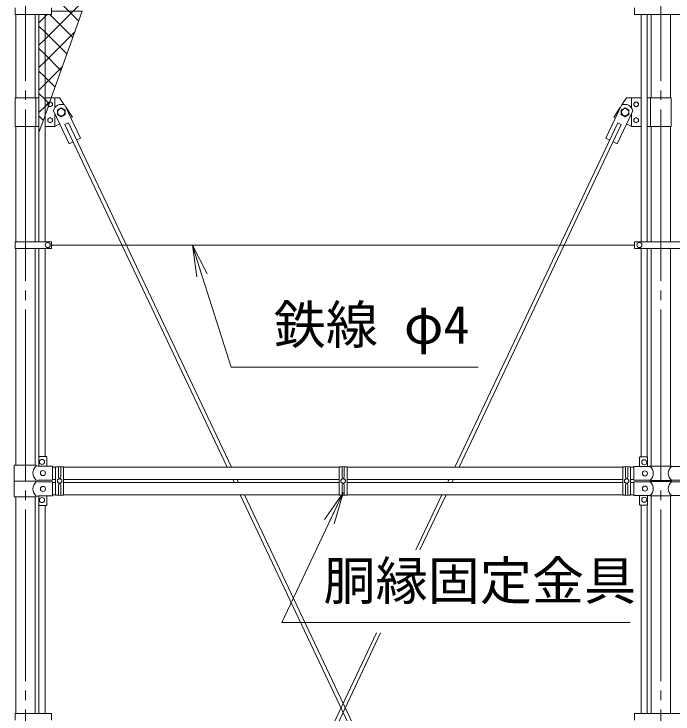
# Model space of a CAD drawing. Units: millimetres, scale not verified. Extents: x -10500 to 10500, y -7425 to 7425.
# Drawn here: x -8600 to -6526, y -1374 to 831 of the extents above; entities that cross this region are included whole.
import ezdxf
from ezdxf.enums import TextEntityAlignment as Align

# ---------------------------------------------------------------- set-up
doc = ezdxf.new("R2010")
doc.units = ezdxf.units.MM
doc.header["$LTSCALE"] = 30
doc.linetypes.add('LONG_CHAIN', pattern=[21, 18, -1, 1, -1])
for name, color, linetype, lineweight in [('0-2_D-STR-TXT', 7, 'Continuous', 9), ('0-4_D-STR1', 1, 'Continuous', 9), ('0-7_D-BMK', 2, 'LONG_CHAIN', 9), ('0-9_0', 7, 'Continuous', 9), ('0-A_D-STR3', 3, 'Continuous', 9), ('0-B_D-STR2', 7, 'Continuous', 9)]:
    doc.layers.add(name, color=color, linetype=linetype, lineweight=lineweight)
doc.styles.add('ＭＳ ゴシック', font='')
doc.styles.get('ＭＳ ゴシック').set_extended_font_data('MS Gothic')

# ---------------------------------------------------------------- blocks, each defined once
blk = doc.blocks.new('_Open')
at = {"layer": '0-9_0'}
blk.add_line((-30, 5), (0, 0), dxfattribs=at)
blk.add_lwpolyline([(-30, -5), (0, 0), (-30, 0)], dxfattribs=at)

msp = doc.modelspace()

# ---------------------------------------------------------------- linework, layer by layer
at = {"layer": '0-2_D-STR-TXT'}
for points in [[(-7138.87, -281.07), (-7917.2, -281.07), (-8038.34, 101.09)], [(-6661.09, -1085.87), (-7757.31, -1085.87), (-7565.59, -679.44)]]:
    msp.add_lwpolyline(points, dxfattribs=at)
at = {"layer": '0-4_D-STR1'}
for p, q in [((-8594.57, 566.3), (-8594.57, 829.5)), ((-8534.07, 566.3), (-8534.07, 829.5)), ((-6594.57, 566.3), (-6594.57, 829.7)), ((-6534.07, 566.3), (-6534.07, 829.7)), ((-8594.57, 113.5), (-8594.57, 476.3)), ((-8534.07, 113.5), (-8534.07, 476.3)), ((-6594.57, 113.3), (-6594.57, 476.3)), ((-6534.07, 113.3), (-6534.07, 476.3)), ((-8594.57, -590), (-8594.57, 92.5)), ((-8534.07, -590), (-8534.07, 92.5)), ((-6594.57, -593.4), (-6594.57, 92.7)), ((-6534.07, -593.4), (-6534.07, 92.7)), ((-8479.32, -596.9), (-8469.32, -596.9)), ((-8444.32, -596.9), (-7576.82, -596.9)), ((-7551.82, -596.9), (-6684.32, -596.9)), ((-6659.32, -596.9), (-6649.32, -596.9)), ((-8479.32, -635), (-8469.32, -635)), ((-8444.32, -635), (-7576.82, -635)), ((-7551.82, -635), (-6684.32, -635)), ((-6659.32, -635), (-6649.32, -635)), ((-6594.57, -641.6), (-6594.57, -638.4)), ((-6534.07, -641.6), (-6534.07, -638.4)), ((-8479.32, -645), (-8469.32, -645)), ((-8444.32, -645), (-7576.82, -645)), ((-7551.82, -645), (-6684.32, -645)), ((-6659.32, -645), (-6649.32, -645)), ((-8479.32, -683.1), (-8469.32, -683.1)), ((-8444.32, -683.1), (-7576.82, -683.1)), ((-7551.82, -683.1), (-6684.32, -683.1)), ((-6659.32, -683.1), (-6649.32, -683.1)), ((-8594.57, -1372.5), (-8594.57, -690)), ((-8534.07, -1372.5), (-8534.07, -690)), ((-6594.57, -1372.7), (-6594.57, -686.6)), ((-6534.07, -1372.7), (-6534.07, -686.6))]:
    msp.add_line(p, q, dxfattribs=at)
at = {"layer": '0-7_D-BMK'}
for p, q in [((-8564.32, 3050), (-8564.32, -4535)), ((-6564.32, 3050), (-6564.32, -4535)), ((-8564.32, 854.53), (-8564.32, 813.75)), ((-8564.32, 117.53), (-8564.32, 76.75))]:
    msp.add_line(p, q, dxfattribs=at)
at = {"layer": '0-A_D-STR3'}
for p, q in [((-8597.12, 850.5), (-8597.12, 829.5)), ((-8482.32, 850.5), (-8482.32, 829.5)), ((-6646.82, 850.3), (-6646.82, 829.7)), ((-8597.12, 829.5), (-8482.32, 829.5)), ((-8521.82, 113.5), (-8521.82, 829.5)), ((-8502.82, 113.5), (-8502.82, 829.5)), ((-6646.82, 829.7), (-6481.82, 829.7)), ((-6625.82, 829.7), (-6625.82, 113.3)), ((-6606.82, 829.7), (-6606.82, 113.3)), ((-8596.87, 566.3), (-8596.87, 476.3)), ((-8521.82, 566.3), (-8596.87, 566.3)), ((-8531.77, 566.3), (-8531.77, 476.3)), ((-8456.77, 566.3), (-8502.82, 566.3)), ((-8471.77, 566.3), (-8471.77, 536.3)), ((-8456.77, 566.3), (-8442.15, 544.37)), ((-6656.87, 566.3), (-6656.87, 536.3)), ((-6531.77, 566.3), (-6606.82, 566.3)), ((-6596.87, 566.3), (-6596.87, 476.3)), ((-6531.77, 566.3), (-6531.77, 476.3)), ((-8440.11, 543.41), (-8390.92, 439.46)), ((-6688.53, 543.41), (-6737.72, 439.46)), ((-8476.26, 526.3), (-8427.08, 422.35)), ((-8471.77, 516.8), (-8471.77, 476.3)), ((-6652.38, 526.3), (-6701.56, 422.35)), ((-6656.87, 516.8), (-6656.87, 476.3)), ((-8440.09, 482.57), (-8429.24, 487.71)), ((-8429.24, 487.71), (-7916.06, -596.9)), ((-6699.4, 487.71), (-7212.57, -596.9)), ((-6688.55, 482.57), (-6699.4, 487.71)), ((-8521.82, 476.3), (-8596.87, 476.3)), ((-8471.77, 476.3), (-8502.82, 476.3)), ((-8456.54, 484.61), (-8471.77, 476.3)), ((-8440.09, 482.57), (-7929.34, -596.9)), ((-6688.55, 482.57), (-7199.3, -596.9)), ((-6672.1, 484.61), (-6656.87, 476.3)), ((-6656.87, 476.3), (-6625.82, 476.3)), ((-6606.82, 476.3), (-6531.77, 476.3)), ((-8427.08, 422.35), (-8414.42, 428.34)), ((-8403.58, 433.47), (-8390.92, 439.46)), ((-6725.06, 433.47), (-6737.72, 439.46)), ((-6701.56, 422.35), (-6714.21, 428.34)), ((-8597.12, 113.5), (-8597.12, 92.5)), ((-8597.12, 113.5), (-8482.32, 113.5)), ((-8482.32, 113.5), (-8482.32, 92.5)), ((-6646.82, 113.3), (-6481.82, 113.3)), ((-6646.82, 113.3), (-6646.82, 92.7)), ((-8597.12, 92.5), (-8482.32, 92.5)), ((-8521.82, -563.68), (-8521.82, 92.5)), ((-8502.82, -563), (-8502.82, 92.5)), ((-6646.82, 103), (-8482.32, 103)), ((-6646.82, 92.7), (-6481.82, 92.7)), ((-6625.82, -563.9), (-6625.82, 92.7)), ((-6606.82, -564.58), (-6606.82, 92.7)), ((-8522.32, -565), (-8522.32, -593)), ((-8520.32, -563), (-8499.32, -563)), ((-8497.32, -565), (-8497.32, -593)), ((-6631.32, -593.9), (-6631.32, -565.9)), ((-6608.32, -563.9), (-6629.32, -563.9)), ((-6606.32, -593.9), (-6606.32, -565.9)), ((-8600.42, -590), (-8530.52, -590)), ((-8600.42, -590), (-8600.42, -640)), ((-8524.52, -593), (-8530.52, -590)), ((-8524.52, -593), (-8479.32, -593)), ((-8479.32, -637), (-8479.32, -593)), ((-6649.32, -593.9), (-6598.12, -593.9)), ((-6649.32, -637.9), (-6649.32, -593.9)), ((-6598.12, -593.4), (-6599.12, -593.9)), ((-6598.12, -593.4), (-6530.52, -593.4)), ((-6530.52, -593.4), (-6529.52, -593.9)), ((-6530.52, -593.9), (-6479.32, -593.9)), ((-8469.32, -595.63), (-8460.32, -595.63)), ((-8460.32, -595.63), (-8460.32, -628)), ((-8453.32, -595.63), (-8453.32, -628)), ((-7567.82, -595.63), (-7567.82, -628)), ((-7551.82, -595.63), (-7560.82, -595.63)), ((-7560.82, -595.63), (-7560.82, -628)), ((-6675.32, -595.63), (-6675.32, -628)), ((-6659.32, -595.63), (-6668.32, -595.63)), ((-6668.32, -595.63), (-6668.32, -628)), ((-8524.52, -637), (-8530.52, -640)), ((-8524.52, -637), (-8479.32, -637)), ((-7911.31, -635), (-7906.58, -645)), ((-7898.04, -635), (-7893.31, -645)), ((-7230.6, -635), (-7235.33, -645)), ((-7217.33, -635), (-7222.06, -645)), ((-6649.32, -637.9), (-6598.12, -637.9)), ((-6598.12, -638.4), (-6599.12, -637.9)), ((-6530.52, -637.9), (-6479.32, -637.9)), ((-8600.42, -640), (-8530.52, -640)), ((-8600.42, -640), (-8530.52, -640)), ((-8600.42, -690), (-8600.42, -640)), ((-8524.52, -643), (-8530.52, -640)), ((-8524.52, -643), (-8479.32, -643)), ((-8479.32, -643), (-8479.32, -687)), ((-8460.32, -684.89), (-8460.32, -652)), ((-8453.32, -684.89), (-8453.32, -652)), ((-7567.82, -684.89), (-7567.82, -652)), ((-7560.82, -684.89), (-7560.82, -652)), ((-6675.32, -684.89), (-6675.32, -652)), ((-6668.32, -684.89), (-6668.32, -652)), ((-6649.32, -642.1), (-6598.12, -642.1)), ((-6649.32, -642.1), (-6649.32, -686.1)), ((-6598.12, -641.6), (-6599.12, -642.1)), ((-6530.52, -642.1), (-6479.32, -642.1)), ((-7888.56, -683.1), (-7174.13, -2193.05)), ((-7875.28, -683.1), (-7163.29, -2187.92)), ((-7253.36, -683.1), (-7335.65, -857.03)), ((-7240.08, -683.1), (-7322.38, -857.03)), ((-8600.42, -690), (-8530.52, -690)), ((-8524.52, -687), (-8530.52, -690)), ((-8524.52, -687), (-8479.32, -687)), ((-8522.32, -715), (-8522.32, -687)), ((-8497.32, -715), (-8497.32, -687)), ((-6649.32, -686.1), (-6598.12, -686.1)), ((-6631.32, -686.1), (-6631.32, -714.1)), ((-6606.32, -686.1), (-6606.32, -714.1)), ((-6598.12, -686.6), (-6599.12, -686.1)), ((-6598.12, -686.6), (-6530.52, -686.6)), ((-6530.52, -686.6), (-6529.52, -686.1)), ((-6530.52, -686.1), (-6479.32, -686.1)), ((-8521.82, -1372.5), (-8521.82, -716.32)), ((-8520.32, -717), (-8499.32, -717)), ((-8502.82, -1372.5), (-8502.82, -717)), ((-6608.32, -716.1), (-6629.32, -716.1)), ((-6625.82, -1372.7), (-6625.82, -716.1)), ((-6606.82, -1372.7), (-6606.82, -715.42)), ((-7459.44, -1118.66), (-7965.35, -2187.92)), ((-7446.17, -1118.66), (-7954.51, -2193.05)), ((-8597.12, -1372.5), (-8597.12, -1393.5)), ((-8597.12, -1372.5), (-8482.32, -1372.5)), ((-8482.32, -1372.5), (-8482.32, -1393.5)), ((-6646.82, -1372.7), (-6481.82, -1372.7)), ((-6646.82, -1372.7), (-6646.82, -1393.3))]:
    msp.add_line(p, q, dxfattribs=at)
for points in [[(-8486.77, 554.4), (-8493.78, 550.35), (-8493.78, 542.25), (-8486.77, 538.2), (-8479.75, 542.25), (-8479.75, 550.35)], [(-6641.87, 554.4), (-6634.85, 550.35), (-6634.85, 542.25), (-6641.87, 538.2), (-6648.88, 542.25), (-6648.88, 550.35)], [(-8451.77, 535.15), (-8463.77, 528.23), (-8463.77, 514.37), (-8451.77, 507.44), (-8439.77, 514.37), (-8439.77, 528.23)], [(-6676.87, 535.15), (-6664.87, 528.23), (-6664.87, 514.37), (-6676.87, 507.44), (-6688.87, 514.37), (-6688.87, 528.23)], [(-8486.77, 488.2), (-8493.78, 492.25), (-8493.78, 500.35), (-8486.77, 504.4), (-8479.75, 500.35), (-8479.75, 492.25)], [(-6641.87, 488.2), (-6634.85, 492.25), (-6634.85, 500.35), (-6641.87, 504.4), (-6648.88, 500.35), (-6648.88, 492.25)], [(-8456.82, -648.1), (-8463.83, -644.05), (-8463.83, -635.95), (-8456.82, -631.9), (-8449.8, -635.95), (-8449.8, -644.05)], [(-7564.32, -648.1), (-7557.3, -644.05), (-7557.3, -635.95), (-7564.32, -631.9), (-7571.33, -635.95), (-7571.33, -644.05)], [(-6671.82, -648.1), (-6664.8, -644.05), (-6664.8, -635.95), (-6671.82, -631.9), (-6678.83, -635.95), (-6678.83, -644.05)]]:
    msp.add_lwpolyline(points, close=True, dxfattribs=at)
for points in [[(-6625.82, 566.3), (-6671.87, 566.3), (-6686.48, 544.37)], [(-8436.67, 536.15), (-8416.77, 506.3), (-8421.36, 503.79)], [(-6691.97, 536.15), (-6711.87, 506.3), (-6707.28, 503.79)], [(-8460.32, -684.89), (-8469.32, -684.89), (-8469.32, -595.63)], [(-8453.32, -595.63), (-8444.32, -595.63), (-8444.32, -684.89), (-8453.32, -684.89)], [(-7567.82, -595.63), (-7576.82, -595.63), (-7576.82, -684.89), (-7567.82, -684.89)], [(-7560.82, -684.89), (-7551.82, -684.89), (-7551.82, -595.63)], [(-6675.32, -595.63), (-6684.32, -595.63), (-6684.32, -684.89), (-6675.32, -684.89)], [(-6668.32, -684.89), (-6659.32, -684.89), (-6659.32, -595.63)], [(-6598.12, -638.4), (-6530.52, -638.4), (-6529.52, -637.9)], [(-6598.12, -641.6), (-6530.52, -641.6), (-6529.52, -642.1)]]:
    msp.add_lwpolyline(points, dxfattribs=at)
for centre, radius in [((-8486.77, 546.3), 7.03), ((-6641.87, 546.3), 7.03), ((-8451.77, 521.3), 11.5), ((-6676.87, 521.3), 11.5), ((-8486.77, 496.3), 7.03), ((-6641.87, 496.3), 7.03), ((-8494.32, 103), 8), ((-6631.82, 103), 8), ((-8512.32, -580), 8), ((-6616.32, -580.9), 8), ((-8509.32, -615), 8), ((-6614.32, -615.9), 8), ((-8456.82, -640), 7.03), ((-7564.32, -640), 7.03), ((-6671.82, -640), 7.03), ((-8509.32, -665), 8), ((-6614.32, -664.1), 8), ((-8512.32, -700), 8), ((-6616.32, -699.1), 8)]:
    msp.add_circle(centre, radius, dxfattribs=at)
for centre, radius, start, end in [((-8451.77, 521.3), 25, 62.19074, 168.45095), ((-6676.87, 521.3), 25, 11.54905, 117.80926), ((-8520.32, -565), 2, 90, 180), ((-8499.32, -565), 2, 0, 90), ((-6629.32, -565.9), 2, 90, 180), ((-6608.32, -565.9), 2, 0, 90), ((-8511.93, -615), 28.8, 130.19176, 229.80824), ((-8456.82, -601.26), 6.62, 58.10921, 121.89079), ((-7564.32, -601.26), 6.62, 58.10921, 121.89079), ((-6671.82, -601.26), 6.62, 58.10921, 121.89079), ((-6616.71, -615.9), 28.8, 310.19176, 49.80824), ((-6511.93, -615.9), 28.8, 130.19176, 229.80824), ((-8456.82, -628), 3.5, 180, 0), ((-7564.32, -628), 3.5, 180, 0), ((-6671.82, -628), 3.5, 180, 0), ((-8511.93, -665), 28.8, 130.19176, 229.80824), ((-8456.82, -652), 3.5, 0, 180), ((-7564.32, -652), 3.5, 0, 180), ((-6671.82, -652), 3.5, 0, 180), ((-6616.71, -664.1), 28.8, 310.19176, 49.80824), ((-6511.93, -664.1), 28.8, 130.19176, 229.80824), ((-8456.82, -679.26), 6.62, 238.10921, 301.89079), ((-7564.32, -679.26), 6.62, 238.10921, 301.89079), ((-6671.82, -679.26), 6.62, 238.10921, 301.89079), ((-8520.32, -715), 2, 180, 270), ((-8499.32, -715), 2, 270, 0), ((-6629.32, -714.1), 2, 180, 270), ((-6608.32, -714.1), 2, 270, 0)]:
    msp.add_arc(centre, radius, start, end, dxfattribs=at)
at = {"layer": '0-B_D-STR2'}
for p, q in [((-8415.54, 757.07), (-8487.97, 829.5)), ((-8502.82, 773.64), (-8521.82, 792.64)), ((-8502.82, 681.12), (-8409.29, 774.65)), ((-8434.07, 704.89), (-8502.82, 773.64)), ((-8502.82, 702.93), (-8521.82, 721.93)), ((-8452.6, 652.71), (-8502.82, 702.93)), ((-8521.82, 662.12), (-8502.82, 681.12)), ((-8502.82, 610.41), (-8448.24, 664.99)), ((-8502.82, 632.22), (-8521.82, 651.22)), ((-8471.13, 600.53), (-8502.82, 632.22)), ((-8521.82, 591.41), (-8502.82, 610.41)), ((-8492.05, 541.65), (-8487.93, 553.23)), ((-8489.82, 552.63), (-8490.73, 552.11)), ((-8493.78, 546.82), (-8493.78, 545.77)), ((-8489.67, 548.36), (-8492.13, 550.81)), ((-8508.2, 496.18), (-8521.82, 509.8))]:
    msp.add_line(p, q, dxfattribs=at)
for points in [[(-8397.01, 809.25), (-8427.76, 840), (-8502.82, 915.06), (-8521.82, 934.06)], [(-8521.82, 732.83), (-8502.82, 751.83), (-8414.65, 840), (-8370.35, 884.31)], [(-8521.82, 803.54), (-8502.82, 822.54), (-8495.86, 829.5)], [(-8492.44, 551.13), (-8502.82, 561.51), (-8521.82, 580.51)], [(-8502.82, 566.3), (-8502.82, 511.32), (-8492.17, 541.31), (-8493.78, 542.25), (-8493.78, 545.77)], [(-8489.82, 552.63), (-8487.71, 553.85), (-8483.29, 566.3), (-8502.82, 566.3)], [(-8493.78, 546.82), (-8493.78, 550.35), (-8490.73, 552.11)], [(-8492.99, 549.53), (-8489.98, 552.55), (-8487.19, 555.33)], [(-8521.82, 520.7), (-8502.82, 539.7), (-8493.78, 548.74)]]:
    msp.add_lwpolyline(points, dxfattribs=at)
for points in [[(-8386.08, 840), (-8482.32, 840), (-8482.32, 829.5), (-8502.82, 829.5), (-8502.82, 566.3), (-8483.29, 566.3)], [(-8502.82, 829.5), (-8521.82, 829.5), (-8521.82, 457.83), (-8502.82, 511.32)]]:
    msp.add_lwpolyline(points, close=True, dxfattribs=at)
for start, end in [(124.2591, 175.7409), (115.7409, 124.2591), (99.52739, 115.7409), (175.7409, 180), (180, 184.2591), (184.2591, 221.3656)]:
    msp.add_arc((-8486.77, 546.3), 7.03, start, end, dxfattribs=at)

# ---------------------------------------------------------------- block references
at = {"layer": '0-2_D-STR-TXT', "xscale": 3.333333, "yscale": 3.333333}
for p, rotation in [((-8038.94, 103), 107.58773), ((-7564.73, -677.63), 64.74505)]:
    msp.add_blockref('_Open', p, dxfattribs=dict(at, rotation=rotation))

# ---------------------------------------------------------------- texts
at = {"layer": '0-2_D-STR-TXT', "style": 'ＭＳ ゴシック'}
for s, p in [('鉄線 φ4', (-7782.91, -243.9)), ('胴縁固定金具', (-7626.2, -1050.28))]:
    msp.add_text(s, height=120.3, dxfattribs=at).set_placement(p, align=Align.BOTTOM_LEFT)

doc.saveas('drawing.dxf')
